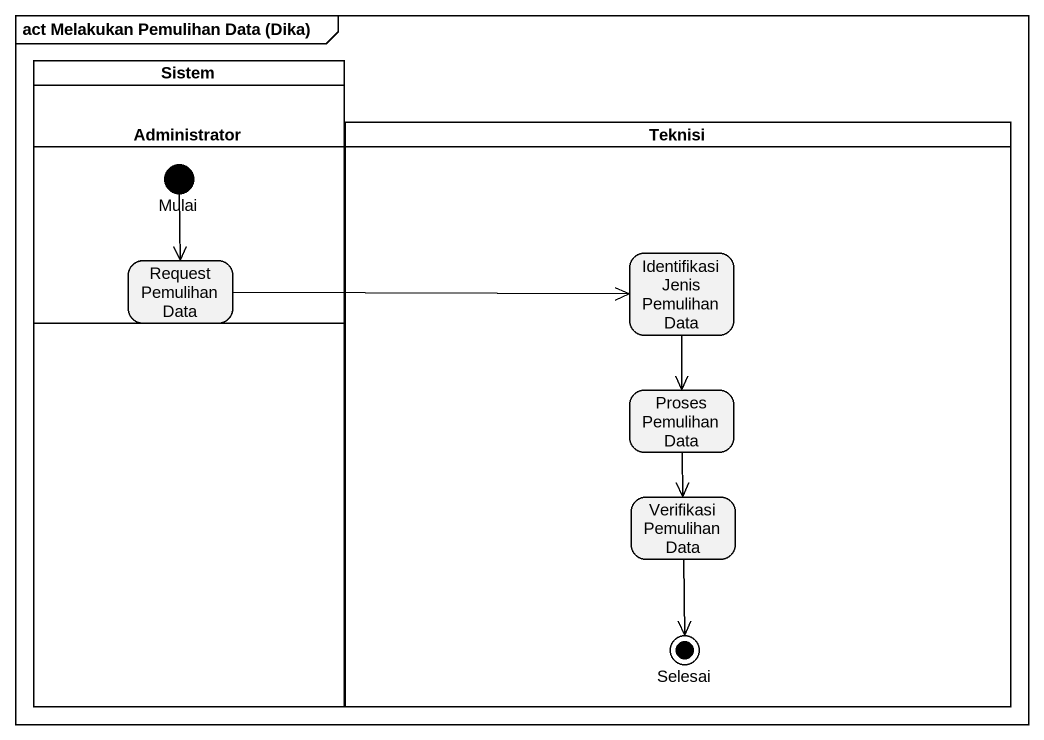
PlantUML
@startuml
mainframe act Melakukan Pemulihan Data (Dika)
hide empty description
state Sistem <<partition>> {
  state Mulai <<start>>
  state "Request Pemulihan Data" as Request_Pemulihan_Data
}
state Administrator <<partition>>
state Teknisi <<partition>> {
  state "Identifikasi Jenis Pemulihan Data" as Identifikasi_Jenis
  state "Proses Pemulihan Data" as Proses_Pemulihan_Data
  state "Verifikasi Pemulihan Data" as Verifikasi_Pemulihan_Data
  state Selesai <<end>>
}
Mulai --> Request_Pemulihan_Data
Request_Pemulihan_Data -right-> Identifikasi_Jenis
Identifikasi_Jenis --> Proses_Pemulihan_Data
Proses_Pemulihan_Data --> Verifikasi_Pemulihan_Data
Verifikasi_Pemulihan_Data --> Selesai
@enduml
